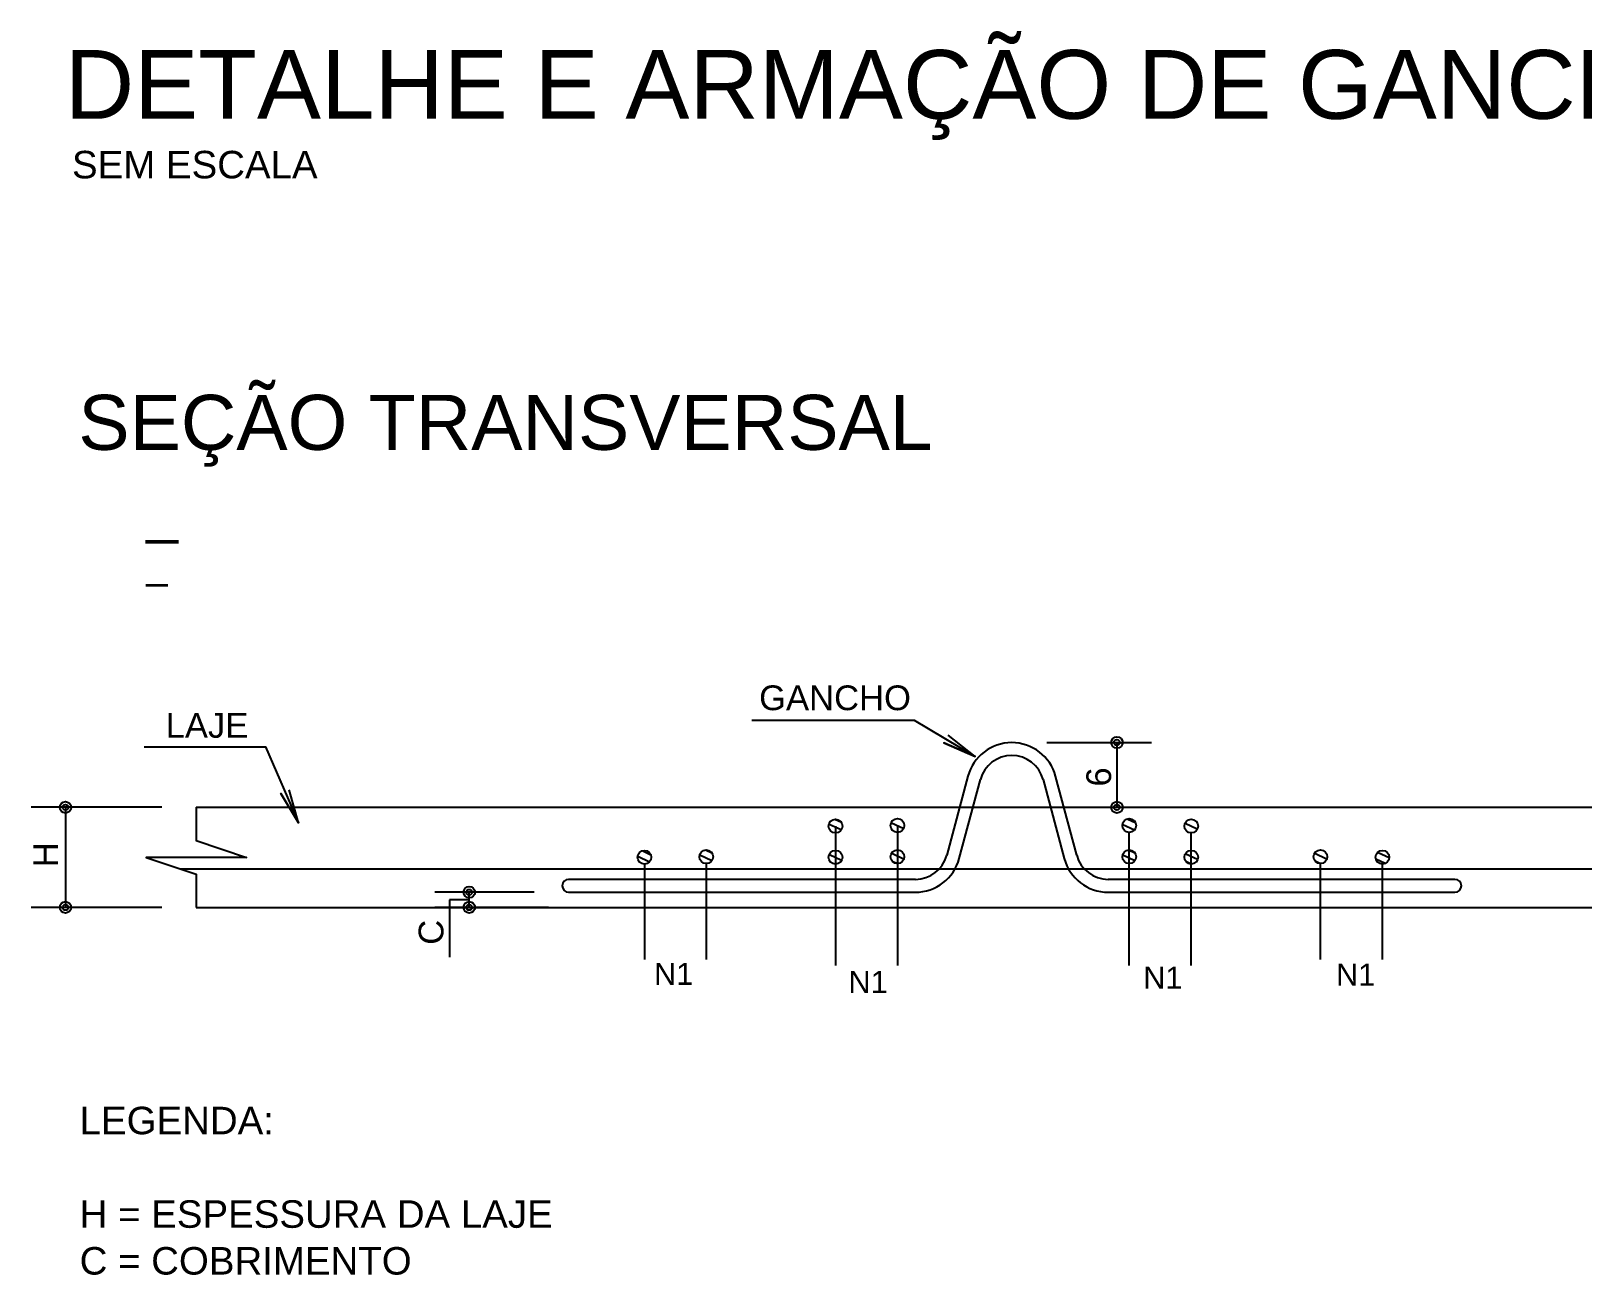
# Model space of a CAD drawing. Extents: x 0 to 119, y 0 to 84.
# Drawn here: x 50.94 to 62.22, y 41.76 to 50.8 of the extents above; entities that cross this region are included whole.
import ezdxf

# ---------------------------------------------------------------- set-up
doc = ezdxf.new("R2010")
doc.units = 0
doc.header["$MEASUREMENT"] = 0
for name, color, linetype in [('10', 252, 'CONTINUOUS'), ('12', 170, 'CONTINUOUS'), ('3', 7, 'CONTINUOUS'), ('32', 250, 'CONTINUOUS'), ('34', 30, 'CONTINUOUS')]:
    doc.layers.add(name, color=color, linetype=linetype)
doc.styles.add('TQS_ARIAL', font='arial.ttf')

msp = doc.modelspace()

# ---------------------------------------------------------------- linework, layer by layer
at = {"layer": '10', "color": 252, "linetype": 'Continuous'}
for p, q in [((56.787188, 45.025293), (56.787188, 44.011337)), ((57.237278, 45.029452), (57.237278, 44.011337)), ((58.922884, 44.011337), (58.922884, 44.979452)), ((59.372975, 44.011337), (59.372975, 44.975293)), ((55.397742, 44.748644), (55.397742, 44.055936)), ((55.847833, 44.752803), (55.847833, 44.055936)), ((60.31233, 44.055936), (60.31233, 44.752803)), ((60.76242, 44.055936), (60.76242, 44.748644))]:
    msp.add_line(p, q, dxfattribs=at)
at = {"layer": '12', "color": 170, "linetype": 'Continuous'}
for p, q in [((57.749737, 45.387305), (57.595919, 44.813249)), ((57.686475, 44.788984), (57.840293, 45.363041)), ((58.296693, 45.363041), (58.450511, 44.788984)), ((58.541066, 44.813249), (58.387248, 45.387305)), ((52.025231, 44.715473), (63.880308, 44.715473)), ((57.367719, 44.638145), (54.847354, 44.638145)), ((61.289632, 44.638145), (58.769266, 44.638145)), ((54.847354, 44.544395), (57.367719, 44.544395)), ((58.769266, 44.544395), (61.289632, 44.544395))]:
    msp.add_line(p, q, dxfattribs=at)
for centre, radius, start, end in [((58.068493, 45.301895), 0.33, 15, 165), ((58.068493, 45.301895), 0.23625, 15, 165), ((57.367719, 44.874395), 0.23625, 270, 345), ((57.367719, 44.874395), 0.33, 270, 345), ((58.769266, 44.874395), 0.33, 195, 270), ((58.769266, 44.874395), 0.23625, 195, 270), ((54.847354, 44.59127), 0.046875, 90, 270), ((61.289632, 44.59127), 0.046875, 270, 90)]:
    msp.add_arc(centre, radius, start, end, dxfattribs=at)
at = {"layer": '3', "color": 7, "linetype": 'Continuous'}
for p, q in [((52.140954, 45.161895), (63.996031, 45.161895)), ((52.140954, 44.434401), (63.996031, 44.434401))]:
    msp.add_line(p, q, dxfattribs=at)
msp.add_lwpolyline([(52.140954, 45.161895), (52.140954, 44.919396), (52.504701, 44.798148), (51.777207, 44.798148), (52.140954, 44.676899), (52.140954, 44.434401)], dxfattribs=at)
at = {"layer": '32', "color": 250, "linetype": 'Continuous'}
for p, q in [((58.072892, 45.633427), (58.072892, 45.633427)), ((58.322892, 45.633427), (59.083193, 45.633427)), ((58.833193, 45.633427), (58.833193, 45.161895)), ((51.890954, 45.161895), (50.939516, 45.161895)), ((51.189516, 45.161895), (51.189516, 44.434401)), ((52.140954, 45.161895), (52.140954, 45.161895)), ((58.080081, 45.161895), (58.080081, 45.161895)), ((58.330081, 45.161895), (59.083193, 45.161895)), ((54.597354, 44.544395), (53.87511, 44.544395)), ((54.12511, 44.489398), (53.980738, 44.489398)), ((53.980738, 44.489398), (53.980738, 44.073527)), ((54.12511, 44.434401), (54.12511, 44.544395)), ((54.847354, 44.544395), (54.847354, 44.544395)), ((51.890954, 44.434401), (50.939516, 44.434401)), ((52.140954, 44.434401), (52.140954, 44.434401)), ((54.701555, 44.434401), (53.87511, 44.434401)), ((54.951555, 44.434401), (54.951555, 44.434401))]:
    msp.add_line(p, q, dxfattribs=at)
for points in [[(56.178277, 45.795291), (57.35849, 45.795291), (57.80365, 45.531828), (57.573727, 45.629987), (57.80365, 45.531828), (57.606967, 45.686151)], [(51.761273, 45.601169), (52.644987, 45.601169), (52.884498, 45.047815), (52.756096, 45.262321), (52.884498, 45.047815), (52.815989, 45.288245)]]:
    msp.add_lwpolyline(points, dxfattribs=at)
for centre, radius in [((58.833193, 45.633427), 0.041625), ((58.833193, 45.633427), 0.02075), ((51.189516, 45.161895), 0.041625), ((51.189516, 45.161895), 0.02075), ((58.833193, 45.161895), 0.041625), ((58.833193, 45.161895), 0.02075), ((54.12511, 44.544395), 0.041625), ((54.12511, 44.544395), 0.02075), ((51.189516, 44.434401), 0.041625), ((51.189516, 44.434401), 0.02075), ((54.12511, 44.434401), 0.041625), ((54.12511, 44.434401), 0.02075)]:
    msp.add_circle(centre, radius, dxfattribs=at)
at = {"layer": '34', "color": 30, "linetype": 'Continuous'}
for p, q in [((56.740203, 45.040498), (56.827847, 44.999629)), ((56.788362, 45.07321), (56.826163, 45.055583)), ((57.193152, 45.04996), (57.280002, 45.009461)), ((58.8759, 45.037646), (58.961187, 44.997312)), ((58.913151, 45.075445), (58.964933, 45.051298)), ((59.329637, 45.046741), (59.416105, 45.00642)), ((59.346557, 44.983682), (59.351522, 44.981367)), ((55.350758, 44.805705), (55.436044, 44.766505)), ((55.386243, 44.844326), (55.440288, 44.819125)), ((55.800848, 44.8165), (55.888023, 44.775849)), ((55.846661, 44.850306), (55.887469, 44.831276)), ((56.742662, 44.818676), (56.829705, 44.778087)), ((57.196755, 44.827604), (57.281861, 44.787919)), ((58.8759, 44.816971), (58.963221, 44.776252)), ((58.922446, 44.850435), (58.962314, 44.831844)), ((59.33324, 44.824385), (59.417964, 44.784878)), ((60.272091, 44.827943), (60.357059, 44.788322)), ((60.715436, 44.786714), (60.78198, 44.755684)), ((60.7312, 44.834532), (60.811803, 44.796947)), ((57.204428, 44.768858), (57.231918, 44.756038)), ((59.338323, 44.766846), (59.372121, 44.751086)), ((60.27883, 44.769632), (60.308595, 44.755752))]:
    msp.add_line(p, q, dxfattribs=at)
for centre in [(56.787188, 45.025293), (57.237278, 45.029452), (58.922884, 45.029452), (59.372975, 45.025293), (55.397742, 44.798644), (55.847833, 44.802803), (56.787188, 44.798644), (57.237278, 44.802803), (58.922884, 44.802803), (59.372975, 44.798644), (60.31233, 44.802803), (60.76242, 44.798644)]:
    msp.add_circle(centre, 0.05, dxfattribs=at)

# ---------------------------------------------------------------- texts
at = {"layer": '3', "color": 7, "linetype": 'Continuous', "style": 'TQS_ARIAL'}
for s, height, p in [('DETALHE E ARMAÇÃO DE GANCHO PARA BALANCINS ', 0.5, (51.184596, 50.166897)), ('SEM ESCALA', 0.2, (51.237205, 49.733858)), ('SEÇÃO TRANSVERSAL', 0.4, (51.283079, 47.760278)), ('_', 0.3, (51.775779, 47.164591)), ('_', 0.2, (51.775779, 46.824591)), ('LEGENDA:', 0.2, (51.292719, 42.785077)), ('H = ESPESSURA DA LAJE', 0.2, (51.292719, 42.105077)), ('C = COBRIMENTO ', 0.2, (51.292719, 41.765077))]:
    msp.add_text(s, height=height, dxfattribs=at).set_placement(p)
at = {"layer": '32', "color": 250, "linetype": 'Continuous', "style": 'TQS_ARIAL'}
for s, height, p in [('GANCHO', 0.18, (56.231961, 45.86797)), ('LAJE', 0.18, (51.918194, 45.667241)), ('N1', 0.16, (55.467733, 43.871026)), ('N1', 0.16, (59.023583, 43.843798)), ('N1', 0.16, (60.425379, 43.865883)), ('N1', 0.16, (56.880968, 43.812275))]:
    msp.add_text(s, height=height, dxfattribs=at).set_placement(p)
for s, p in [('6', (58.790367, 45.312492)), ('H', (51.135516, 44.726148)), ('C', (53.937241, 44.162498))]:
    msp.add_text(s, height=0.18, rotation=90, dxfattribs=at).set_placement(p)

doc.saveas('drawing.dxf')
